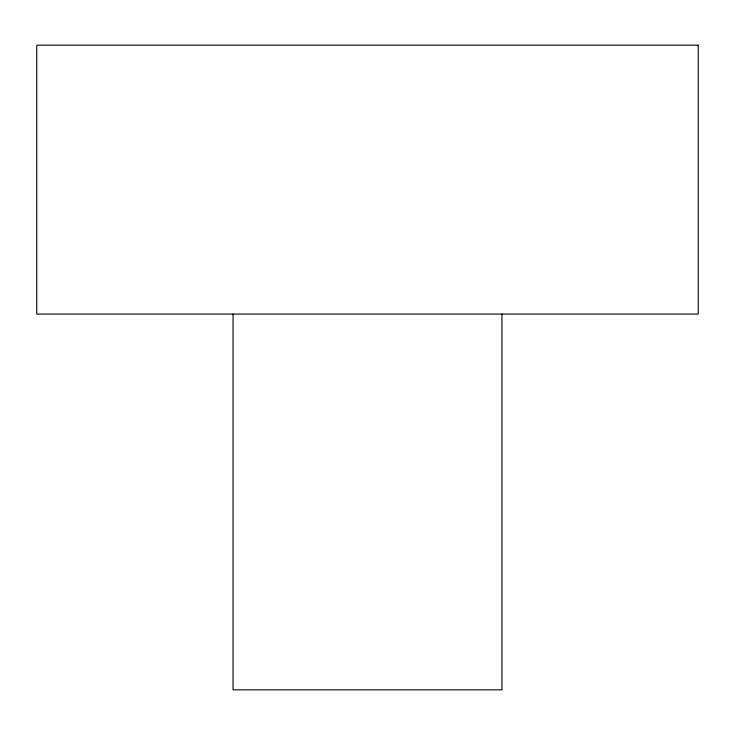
<?xml version="1.0" encoding="UTF-8"?>
<svg xmlns="http://www.w3.org/2000/svg" width="735" height="735" viewBox="0 0 735 735"><rect width="100%" height="100%" fill="white"/><g stroke="black" fill="none" stroke-linecap="round" stroke-linejoin="round"><path stroke-width="1.1" d="M501.95 314.075L501.95 689.834L233.05 689.834L233.05 314.075M698.25 45.166L36.75 45.166L36.75 314.075L698.25 314.075L698.25 45.166"/></g></svg>
